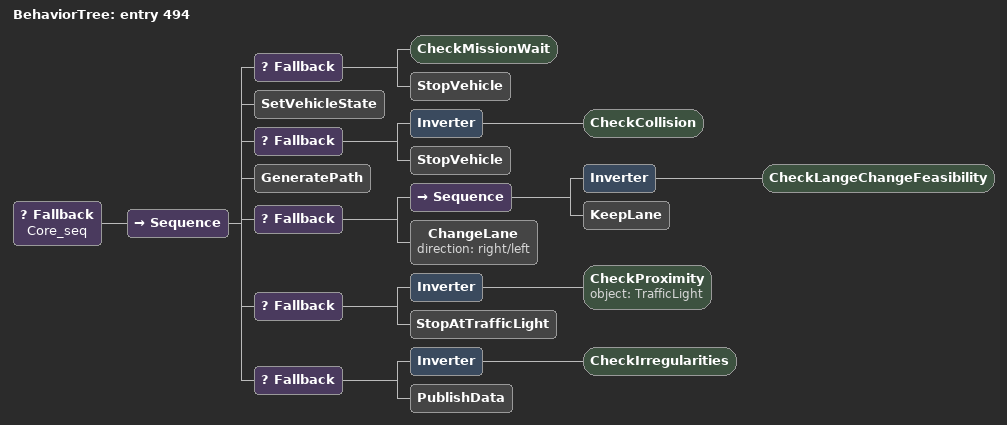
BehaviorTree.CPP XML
<?xml version="1.0" encoding="UTF-8"?>
<root BTCPP_format="4">
  <BehaviorTree ID="entry 494">
    <Fallback name="Core_seq">
      <Sequence>
        <Fallback>
          <CheckMissionWait/>
          <StopVehicle/>
        </Fallback>
        <SetVehicleState/>
        <Fallback>
          <Inverter>
            <CheckCollision/>
          </Inverter>
          <StopVehicle/>
        </Fallback>
        <GeneratePath/>
        <Fallback>
          <Sequence>
            <Inverter>
              <CheckLangeChangeFeasibility/>
            </Inverter>
            <KeepLane/>
          </Sequence>
          <ChangeLane direction="right/left"/>
        </Fallback>
        <Fallback>
          <Inverter>
            <CheckProximity object="TrafficLight"/>
          </Inverter>
          <StopAtTrafficLight/>
        </Fallback>
        <Fallback>
          <Inverter>
            <CheckIrregularities/>
          </Inverter>
          <PublishData/>
        </Fallback>
      </Sequence>
    </Fallback>
  </BehaviorTree>

</root>
